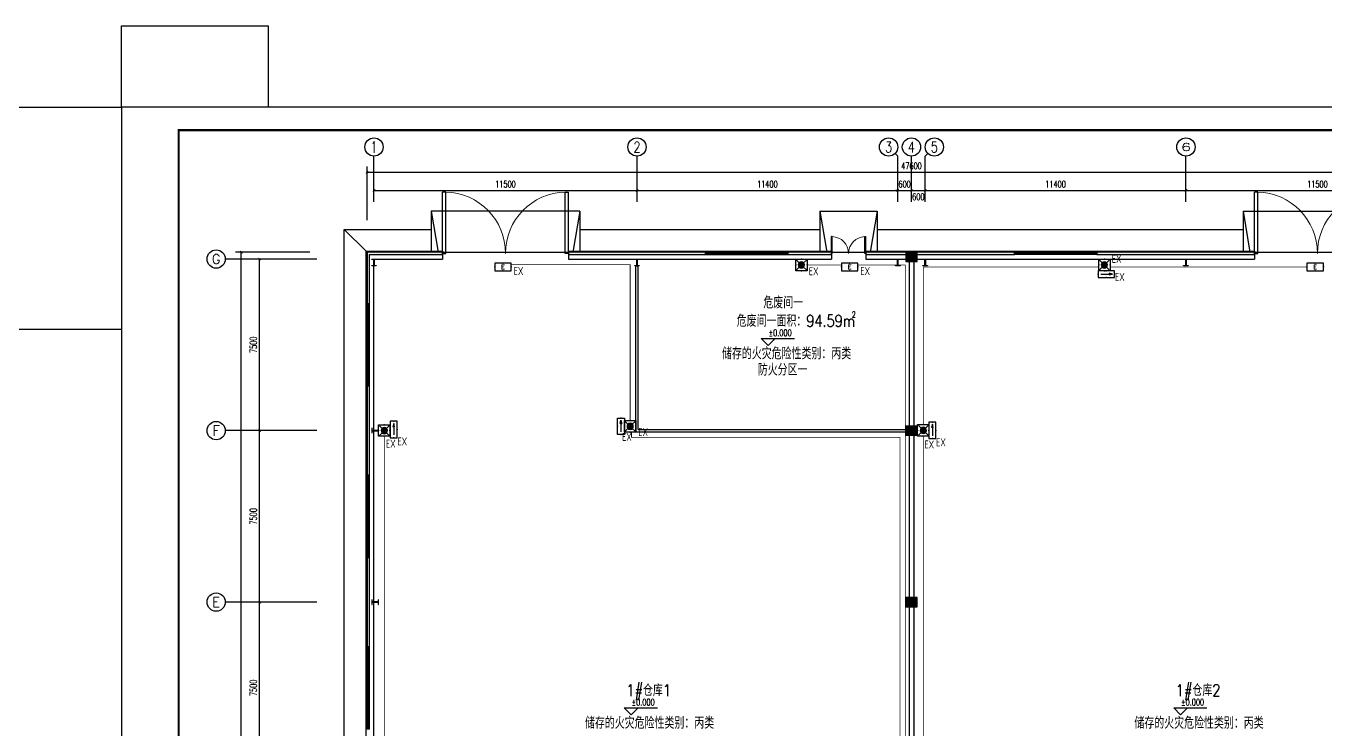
# Model space of a CAD drawing. Extents: x 4532298 to 10139194, y -639876 to -207028.
# Drawn here: x 4642867 to 4699663, y -317948 to -287205 of the extents above; entities that cross this region are included whole.
import ezdxf
from ezdxf.enums import TextEntityAlignment as Align

# ---------------------------------------------------------------- set-up
doc = ezdxf.new("R2010")
doc.units = 0
doc.header["$LTSCALE"] = 1000
doc.header["$MEASUREMENT"] = 0
doc.linetypes.add('DASH', pattern=[0.35, 0.25, -0.1])
doc.layers.get('0').update_dxf_attribs({"linetype": 'CONTINUOUS'})
doc.layers.get('Defpoints').update_dxf_attribs({"linetype": 'CONTINUOUS'})
doc.layers.add('_0', color=7, linetype='CONTINUOUS', lineweight=25)
for name, color, linetype in [('AXIS_TEXT', 7, 'CONTINUOUS'), ('EQUIP-照明', 3, 'CONTINUOUS'), ('PUB_HATCH', 8, 'CONTINUOUS'), ('PUB_TITLE', 4, 'CONTINUOUS'), ('PUB_WALL', 9, 'CONTINUOUS'), ('WALL', 2, 'CONTINUOUS'), ('WALL-MOVE', 6, 'CONTINUOUS'), ('WIRE-照明', 1, 'CONTINUOUS'), ('建筑底图', 251, 'CONTINUOUS'), ('电气文字', 7, 'CONTINUOUS')]:
    doc.layers.add(name, color=color, linetype=linetype)
doc.styles.add('_HZTXT', font='txt.shx', dxfattribs={"width": 0.8, "bigfont": 'HZTXT.shx'})
doc.styles.add('_TCH_AXIS', font='COMPLEX', dxfattribs={"bigfont": 'GBCBIG'})
doc.styles.add('_TCH_DIM', font='SIMPLEX', dxfattribs={"bigfont": 'GBCBIG'})
doc.styles.add('_TCH_DIM_T3', font='SIMPLEX', dxfattribs={"width": 0.705882, "bigfont": 'GBCBIG'})
doc.styles.add('_TEL_DIM', font='SIMPLEX', dxfattribs={"width": 0.8, "height": 3.5, "bigfont": 'HZTXT'})
doc.styles.add('COMPLEX', font='COMPLEX')
doc.styles.add('sceie', font='sceie.shx', dxfattribs={"width": 0.7, "bigfont": 'sceic.shx'})
doc.dimstyles.new('_TCH_ARCH&&100', dxfattribs={"dimtxt": 297.5, "dimasz": 100, "dimexe": 250, "dimexo": 300, "dimgap": 126.25, "dimtad": 1, "dimdec": 0, "dimzin": 0, "dimdsep": 46, "dimtxsty": '_TCH_DIM_T3', "dimblk": 'ARCHTICK', "dimcen": 0.09, "dimclrt": 7, "dimazin": 2, "dimtfac": 1, "dimtdec": 0, "dimtix": 1, "dimtmove": 2, "dimatfit": 3, "dimfxl": 0, "dimtolj": 1, "dimtzin": 0, "dimarcsym": 0})

# ---------------------------------------------------------------- blocks, each defined once
blk = doc.blocks.new('_AXISO')
blk.add_circle((0, 0), 0.5)
at = {"layer": 'AXIS_TEXT', "style": 'COMPLEX', "width": 1.041667}
blk.add_attdef('A', text='', height=0.56, dxfattribs=at).set_placement((-0.25, -0.28), (0.25, -0.28), align=Align.FIT)
blk = doc.blocks.new('_ArchTick')
at = {"color": 0, "linetype": 'ByBlock', "const_width": 0.4}
blk.add_lwpolyline([(-0.5, -0.5), (0.5, 0.5)], dxfattribs=at)
blk = doc.blocks.new('*D439')
at = {"layer": 'Defpoints', "color": 0, "transparency": 16777216}
for p in [(4652282, -297098), (4655582, -297098), (4655582, -342698)]:
    blk.add_point(p, dxfattribs=at)
at = {"layer": '建筑底图', "color": 0, "lineweight": -2, "transparency": 16777216}
for p, q in [((4655282, -297098), (4652032, -297098)), ((4652282, -342698), (4652282, -297098)), ((4655282, -342698), (4652032, -342698))]:
    blk.add_line(p, q, dxfattribs=at)
at = {"layer": '建筑底图', "color": 0, "lineweight": -2, "transparency": 16777216, "xscale": 100, "yscale": 100, "zscale": 100}
for p, rotation in [((4652282, -297098), 90), ((4652282, -342698), 270)]:
    blk.add_blockref('_ArchTick', p, dxfattribs=dict(at, rotation=rotation))
at = {"layer": '建筑底图', "color": 7, "transparency": 16777216, "insert": (4652007, -319898), "char_height": 297.5, "attachment_point": 5, "rotation": 90, "style": '_TCH_DIM_T3'}
blk.add_mtext('\\A1;45600', dxfattribs=at)
blk = doc.blocks.new('*D443')
at = {"layer": 'Defpoints', "color": 0, "transparency": 16777216}
for p in [(4653082, -312398), (4655582, -312398), (4655582, -319898)]:
    blk.add_point(p, dxfattribs=at)
at = {"layer": '建筑底图', "color": 0, "lineweight": -2, "transparency": 16777216}
for p, q in [((4655282, -312398), (4652832, -312398)), ((4653082, -319898), (4653082, -312398)), ((4655282, -319898), (4652832, -319898))]:
    blk.add_line(p, q, dxfattribs=at)
at = {"layer": '建筑底图', "color": 0, "lineweight": -2, "transparency": 16777216, "xscale": 100, "yscale": 100, "zscale": 100}
for p, rotation in [((4653082, -312398), 90), ((4653082, -319898), 270)]:
    blk.add_blockref('_ArchTick', p, dxfattribs=dict(at, rotation=rotation))
at = {"layer": '建筑底图', "color": 7, "transparency": 16777216, "insert": (4652807, -316148), "char_height": 297.5, "attachment_point": 5, "rotation": 90, "style": '_TCH_DIM_T3'}
blk.add_mtext('\\A1;7500', dxfattribs=at)
blk = doc.blocks.new('*D444')
at = {"layer": 'Defpoints', "color": 0, "transparency": 16777216}
for p in [(4653082, -304898), (4655582, -304898), (4655582, -312398)]:
    blk.add_point(p, dxfattribs=at)
at = {"layer": '建筑底图', "color": 0, "lineweight": -2, "transparency": 16777216}
for p, q in [((4655282, -304898), (4652832, -304898)), ((4653082, -312398), (4653082, -304898)), ((4655282, -312398), (4652832, -312398))]:
    blk.add_line(p, q, dxfattribs=at)
at = {"layer": '建筑底图', "color": 0, "lineweight": -2, "transparency": 16777216, "xscale": 100, "yscale": 100, "zscale": 100}
for p, rotation in [((4653082, -304898), 90), ((4653082, -312398), 270)]:
    blk.add_blockref('_ArchTick', p, dxfattribs=dict(at, rotation=rotation))
at = {"layer": '建筑底图', "color": 7, "transparency": 16777216, "insert": (4652807, -308648), "char_height": 297.5, "attachment_point": 5, "rotation": 90, "style": '_TCH_DIM_T3'}
blk.add_mtext('\\A1;7500', dxfattribs=at)
blk = doc.blocks.new('*D445')
at = {"layer": 'Defpoints', "color": 0, "transparency": 16777216}
for p in [(4653082, -297398), (4655582, -297398), (4655582, -304898)]:
    blk.add_point(p, dxfattribs=at)
at = {"layer": '建筑底图', "color": 0, "lineweight": -2, "transparency": 16777216}
for p, q in [((4655282, -297398), (4652832, -297398)), ((4653082, -304898), (4653082, -297398)), ((4655282, -304898), (4652832, -304898))]:
    blk.add_line(p, q, dxfattribs=at)
at = {"layer": '建筑底图', "color": 0, "lineweight": -2, "transparency": 16777216, "xscale": 100, "yscale": 100, "zscale": 100}
for p, rotation in [((4653082, -297398), 90), ((4653082, -304898), 270)]:
    blk.add_blockref('_ArchTick', p, dxfattribs=dict(at, rotation=rotation))
at = {"layer": '建筑底图', "color": 7, "transparency": 16777216, "insert": (4652807, -301148), "char_height": 297.5, "attachment_point": 5, "rotation": 90, "style": '_TCH_DIM_T3'}
blk.add_mtext('\\A1;7500', dxfattribs=at)
blk = doc.blocks.new('*D446')
at = {"layer": 'Defpoints', "color": 0, "transparency": 16777216}
for p in [(4705382, -293598), (4657782, -295993), (4705382, -295993)]:
    blk.add_point(p, dxfattribs=at)
at = {"layer": '建筑底图', "color": 0, "lineweight": -2, "transparency": 16777216}
for p, q in [((4657782, -295693), (4657782, -293348)), ((4657782, -293598), (4705382, -293598)), ((4705382, -295693), (4705382, -293348))]:
    blk.add_line(p, q, dxfattribs=at)
at = {"layer": '建筑底图', "color": 0, "lineweight": -2, "transparency": 16777216, "xscale": 100, "yscale": 100, "zscale": 100, "rotation": 180}
blk.add_blockref('_ArchTick', (4657782, -293598), dxfattribs=at)
at = {"layer": '建筑底图', "color": 0, "lineweight": -2, "transparency": 16777216, "xscale": 100, "yscale": 100, "zscale": 100}
blk.add_blockref('_ArchTick', (4705382, -293598), dxfattribs=at)
at = {"layer": '建筑底图', "color": 7, "transparency": 16777216, "insert": (4681582, -293323), "char_height": 297.5, "attachment_point": 5, "style": '_TCH_DIM_T3'}
blk.add_mtext('\\A1;47600', dxfattribs=at)
blk = doc.blocks.new('*D447')
at = {"layer": 'Defpoints', "color": 0, "transparency": 16777216}
for p in [(4669582, -294398), (4658082, -294898), (4669582, -294898)]:
    blk.add_point(p, dxfattribs=at)
at = {"layer": '建筑底图', "color": 0, "lineweight": -2, "transparency": 16777216}
for p, q in [((4658082, -294598), (4658082, -294148)), ((4669582, -294598), (4669582, -294148)), ((4658082, -294398), (4669582, -294398))]:
    blk.add_line(p, q, dxfattribs=at)
at = {"layer": '建筑底图', "color": 0, "lineweight": -2, "transparency": 16777216, "xscale": 100, "yscale": 100, "zscale": 100, "rotation": 180}
blk.add_blockref('_ArchTick', (4658082, -294398), dxfattribs=at)
at = {"layer": '建筑底图', "color": 0, "lineweight": -2, "transparency": 16777216, "xscale": 100, "yscale": 100, "zscale": 100}
blk.add_blockref('_ArchTick', (4669582, -294398), dxfattribs=at)
at = {"layer": '建筑底图', "color": 7, "transparency": 16777216, "insert": (4663832, -294123), "char_height": 297.5, "attachment_point": 5, "style": '_TCH_DIM_T3'}
blk.add_mtext('\\A1;11500', dxfattribs=at)
blk = doc.blocks.new('*D448')
at = {"layer": 'Defpoints', "color": 0, "transparency": 16777216}
for p in [(4680982, -294398), (4669582, -294898), (4680982, -294898)]:
    blk.add_point(p, dxfattribs=at)
at = {"layer": '建筑底图', "color": 0, "lineweight": -2, "transparency": 16777216}
for p, q in [((4669582, -294598), (4669582, -294148)), ((4680982, -294598), (4680982, -294148)), ((4669582, -294398), (4680982, -294398))]:
    blk.add_line(p, q, dxfattribs=at)
at = {"layer": '建筑底图', "color": 0, "lineweight": -2, "transparency": 16777216, "xscale": 100, "yscale": 100, "zscale": 100, "rotation": 180}
blk.add_blockref('_ArchTick', (4669582, -294398), dxfattribs=at)
at = {"layer": '建筑底图', "color": 0, "lineweight": -2, "transparency": 16777216, "xscale": 100, "yscale": 100, "zscale": 100}
blk.add_blockref('_ArchTick', (4680982, -294398), dxfattribs=at)
at = {"layer": '建筑底图', "color": 7, "transparency": 16777216, "insert": (4675282, -294123), "char_height": 297.5, "attachment_point": 5, "style": '_TCH_DIM_T3'}
blk.add_mtext('\\A1;11400', dxfattribs=at)
blk = doc.blocks.new('*D449')
at = {"layer": 'Defpoints', "color": 0, "transparency": 16777216}
for p in [(4681582, -294398), (4680982, -294898), (4681582, -294898)]:
    blk.add_point(p, dxfattribs=at)
at = {"layer": '建筑底图', "color": 0, "lineweight": -2, "transparency": 16777216}
for p, q in [((4680982, -294598), (4680982, -294148)), ((4681582, -294598), (4681582, -294148)), ((4680982, -294398), (4680882, -294398)), ((4680982, -294398), (4681582, -294398)), ((4681582, -294398), (4681682, -294398))]:
    blk.add_line(p, q, dxfattribs=at)
at = {"layer": '建筑底图', "color": 0, "lineweight": -2, "transparency": 16777216, "xscale": 100, "yscale": 100, "zscale": 100}
blk.add_blockref('_ArchTick', (4680982, -294398), dxfattribs=at)
at = {"layer": '建筑底图', "color": 0, "lineweight": -2, "transparency": 16777216, "xscale": 100, "yscale": 100, "zscale": 100, "rotation": 180}
blk.add_blockref('_ArchTick', (4681582, -294398), dxfattribs=at)
at = {"layer": '建筑底图', "color": 7, "transparency": 16777216, "insert": (4681282, -294123), "char_height": 297.5, "attachment_point": 5, "style": '_TCH_DIM_T3'}
blk.add_mtext('\\A1;600', dxfattribs=at)
blk = doc.blocks.new('*D450')
at = {"layer": 'Defpoints', "color": 0, "transparency": 16777216}
for p in [(4682182, -294398), (4681582, -294898), (4682182, -294898)]:
    blk.add_point(p, dxfattribs=at)
at = {"layer": '建筑底图', "color": 0, "lineweight": -2, "transparency": 16777216}
for p, q in [((4681582, -294598), (4681582, -294148)), ((4682182, -294598), (4682182, -294148)), ((4681582, -294398), (4682182, -294398))]:
    blk.add_line(p, q, dxfattribs=at)
at = {"layer": '建筑底图', "color": 0, "lineweight": -2, "transparency": 16777216, "xscale": 100, "yscale": 100, "zscale": 100, "rotation": 180}
blk.add_blockref('_ArchTick', (4681582, -294398), dxfattribs=at)
at = {"layer": '建筑底图', "color": 0, "lineweight": -2, "transparency": 16777216, "xscale": 100, "yscale": 100, "zscale": 100}
blk.add_blockref('_ArchTick', (4682182, -294398), dxfattribs=at)
at = {"layer": '建筑底图', "color": 7, "transparency": 16777216, "insert": (4681882, -294673), "char_height": 297.5, "attachment_point": 5, "style": '_TCH_DIM_T3'}
blk.add_mtext('\\A1;600', dxfattribs=at)
blk = doc.blocks.new('*D451')
at = {"layer": 'Defpoints', "color": 0, "transparency": 16777216}
for p in [(4693582, -294398), (4682182, -294898), (4693582, -294898)]:
    blk.add_point(p, dxfattribs=at)
at = {"layer": '建筑底图', "color": 0, "lineweight": -2, "transparency": 16777216}
for p, q in [((4682182, -294598), (4682182, -294148)), ((4693582, -294598), (4693582, -294148)), ((4682182, -294398), (4693582, -294398))]:
    blk.add_line(p, q, dxfattribs=at)
at = {"layer": '建筑底图', "color": 0, "lineweight": -2, "transparency": 16777216, "xscale": 100, "yscale": 100, "zscale": 100, "rotation": 180}
blk.add_blockref('_ArchTick', (4682182, -294398), dxfattribs=at)
at = {"layer": '建筑底图', "color": 0, "lineweight": -2, "transparency": 16777216, "xscale": 100, "yscale": 100, "zscale": 100}
blk.add_blockref('_ArchTick', (4693582, -294398), dxfattribs=at)
at = {"layer": '建筑底图', "color": 7, "transparency": 16777216, "insert": (4687882, -294123), "char_height": 297.5, "attachment_point": 5, "style": '_TCH_DIM_T3'}
blk.add_mtext('\\A1;11400', dxfattribs=at)
blk = doc.blocks.new('*D452')
at = {"layer": 'Defpoints', "color": 0, "transparency": 16777216}
for p in [(4705082, -294398), (4693582, -294898), (4705082, -294898)]:
    blk.add_point(p, dxfattribs=at)
at = {"layer": '建筑底图', "color": 0, "lineweight": -2, "transparency": 16777216}
for p, q in [((4693582, -294598), (4693582, -294148)), ((4705082, -294598), (4705082, -294148)), ((4693582, -294398), (4705082, -294398))]:
    blk.add_line(p, q, dxfattribs=at)
at = {"layer": '建筑底图', "color": 0, "lineweight": -2, "transparency": 16777216, "xscale": 100, "yscale": 100, "zscale": 100, "rotation": 180}
blk.add_blockref('_ArchTick', (4693582, -294398), dxfattribs=at)
at = {"layer": '建筑底图', "color": 0, "lineweight": -2, "transparency": 16777216, "xscale": 100, "yscale": 100, "zscale": 100}
blk.add_blockref('_ArchTick', (4705082, -294398), dxfattribs=at)
at = {"layer": '建筑底图', "color": 7, "transparency": 16777216, "insert": (4699332, -294123), "char_height": 297.5, "attachment_point": 5, "style": '_TCH_DIM_T3'}
blk.add_mtext('\\A1;11500', dxfattribs=at)
blk = doc.blocks.new('$TCHSYS$WIN2D')
for p, q in [((-0.5, 0.5), (0.5, 0.5)), ((-0.5, 0.5), (-0.5, -0.5)), ((0.5, 0.5), (0.5, -0.5)), ((0.5, 0.167), (-0.5, 0.167)), ((0.5, -0.167), (-0.5, -0.167)), ((-0.5, -0.5), (0.5, -0.5))]:
    blk.add_line(p, q)
blk = doc.blocks.new('$DorLib2D$00000002')
for p, q in [((-0.5, 0), (-0.5, 0.4875)), ((-0.475, 0.4875), (-0.5, 0.4875)), ((-0.475, 0), (-0.475, 0.4875)), ((0.475, 0), (0.475, 0.4875)), ((0.475, 0.4875), (0.5, 0.4875)), ((0.5, 0), (0.5, 0.4875)), ((-0.5, 0), (-0.475, 0)), ((0.5, 0), (0.475, 0))]:
    blk.add_line(p, q)
at = {"lineweight": 13}
for centre, start, end in [((-0.4875, 0), 0, 88.53072), ((0.4875, 0), 91.46928, 180)]:
    blk.add_arc(centre, 0.4875, start, end, dxfattribs=at)
blk = doc.blocks.new('_FZH')
blk.add_lwpolyline([(-0.5, -0.5), (0.5, -0.5), (0.5, 0.5), (-0.5, 0.5)], close=True)
at = {"layer": 'PUB_HATCH'}
blk.add_solid([(-0.5, -0.5), (0.5, -0.5), (-0.5, 0.5), (0.5, 0.5)], dxfattribs=at)
blk = doc.blocks.new('$equip$00002534')
for p, q in [((-0.72, 0.66), (-0.72, 0)), ((0.72, 0.66), (-0.72, 0.66)), ((-0.72, 0), (0.72, 0)), ((0.72, 0), (0.72, 0.66))]:
    blk.add_line(p, q)
at = {"const_width": 0.04}
blk.add_lwpolyline([(-0.72, 0.66), (-0.72, 0), (0.72, 0), (0.72, 0.66), (-0.72, 0.66), (-0.72, 0)], dxfattribs=at)
for p in [(-0.72, 0.33), (0, 0.66), (0, 0), (0.72, 0.33)]:
    blk.add_point(p)
at = {"color": 7, "style": '_TEL_DIM'}
blk.add_attdef('$TEXT$', text='', height=0.4, dxfattribs=at).set_placement((0, 0.33), align=Align.MIDDLE_CENTER)
at = {"color": 7, "style": '_TEL_DIM', "flags": 1}
blk.add_attdef('A', text='', height=0.00002, dxfattribs=at).set_placement((0, 0), align=Align.MIDDLE_CENTER)
blk = doc.blocks.new('$equip$00002604')
blk.add_hatch(color=256).paths.add_polyline_path([(0.27, 0.5, 1), (-0.27, 0.5, 1)])
for p, q in [((-0.43, 0.93), (-0.19, 0.69)), ((-0.43, 0.07), (-0.19, 0.31)), ((0.19, 0.69), (0.43, 0.93)), ((0.19, 0.31), (0.43, 0.07))]:
    blk.add_line(p, q)
at = {"const_width": 0.04}
blk.add_lwpolyline([(-0.5, 1), (-0.5, 0), (0.5, 0), (0.5, 1), (-0.5, 1), (-0.5, 0)], dxfattribs=at)
blk.add_lwpolyline([(-0.5, 1), (-0.5, 0), (0.5, 0), (0.5, 1)], close=True)
blk.add_circle((0, 0.5), 0.275)
for p in [(-0.5, 0.5), (0, 1), (0, 0), (0.5, 0.5)]:
    blk.add_point(p)
at = {"color": 7, "style": '_TEL_DIM', "flags": 1}
blk.add_attdef('A', text='', height=0.000025, dxfattribs=at).set_placement((0, 0), align=Align.MIDDLE_CENTER)
blk = doc.blocks.new('$equip$00002541')
blk.add_hatch(color=256).paths.add_polyline_path([(-0.24, 0.37), (-0.53, 0.3), (-0.24, 0.23)])
for p, q in [((-0.72, 0.6), (-0.72, 0)), ((0.72, 0.6), (-0.72, 0.6)), ((-0.72, 0), (0.72, 0)), ((-0.24, 0.37), (-0.53, 0.3)), ((-0.53, 0.3), (-0.24, 0.23)), ((-0.24, 0.37), (-0.24, 0.23)), ((0.72, 0), (0.72, 0.6))]:
    blk.add_line(p, q)
at = {"color": 7}
blk.add_line((-0.48, 0.3), (0.48, 0.3), dxfattribs=at)
at = {"const_width": 0.04}
blk.add_lwpolyline([(-0.72, 0.6), (-0.72, 0), (0.72, 0), (0.72, 0.6), (-0.72, 0.6), (-0.72, 0)], dxfattribs=at)
for p in [(-0.72, 0.3), (0, 0.6), (0, 0), (0.72, 0.3)]:
    blk.add_point(p)
at = {"color": 7, "style": '_TEL_DIM', "flags": 1}
blk.add_attdef('A', text='', height=0.00002, dxfattribs=at).set_placement((0, 0), align=Align.MIDDLE_CENTER)
blk = doc.blocks.new('$equip$00002540')
blk.add_hatch(color=256).paths.add_polyline_path([(0.24, 0.37), (0.24, 0.23), (0.53, 0.3)])
for p, q in [((-0.72, 0.6), (-0.72, 0)), ((0.72, 0.6), (-0.72, 0.6)), ((-0.72, 0), (0.72, 0)), ((0.24, 0.37), (0.24, 0.23)), ((0.53, 0.3), (0.24, 0.37)), ((0.24, 0.23), (0.53, 0.3)), ((0.72, 0), (0.72, 0.6))]:
    blk.add_line(p, q)
at = {"color": 7}
blk.add_line((-0.48, 0.3), (0.48, 0.3), dxfattribs=at)
at = {"const_width": 0.04}
blk.add_lwpolyline([(-0.72, 0.6), (-0.72, 0), (0.72, 0), (0.72, 0.6), (-0.72, 0.6), (-0.72, 0)], dxfattribs=at)
for p in [(-0.72, 0.3), (0, 0.6), (0, 0), (0.72, 0.3)]:
    blk.add_point(p)
at = {"color": 7, "style": '_TEL_DIM', "flags": 1}
blk.add_attdef('A', text='', height=0.00002, dxfattribs=at).set_placement((0, 0), align=Align.MIDDLE_CENTER)

msp = doc.modelspace()

# ---------------------------------------------------------------- hatches: boundary and pattern name
at = {"layer": 'PUB_WALL'}
msp.add_hatch(color=256, dxfattribs=at).paths.add_polyline_path([(4657782.4, -314348.3), (4657882.4, -314348.3), (4657852.4, -314318.3), (4657812.4, -314318.3)])
at = {"layer": '建筑底图'}
for points in [[(4661082.4, -297098.3), (4657782.4, -297098.3), (4657812.4, -297128.3), (4661052.4, -297128.3)], [(4657782.4, -297098.3), (4657782.4, -299348.3), (4657812.4, -299318.3), (4657812.4, -297128.3)], [(4657882.4, -297198.3), (4661082.4, -297198.3), (4661052.4, -297168.3), (4657852.4, -297168.3)], [(4657882.4, -299348.3), (4657882.4, -297198.3), (4657852.4, -297168.3), (4657852.4, -299318.3)], [(4658092.4, -297682.3), (4658182.4, -297682.3), (4658182.4, -297698.3), (4657982.4, -297698.3), (4657982.4, -297682.3), (4658072.4, -297682.3), (4658072.4, -297414.3), (4657982.4, -297414.3), (4657982.4, -297398.3), (4658182.4, -297398.3), (4658182.4, -297414.3), (4658092.4, -297414.3)], [(4661082.4, -297198.3), (4661082.4, -297098.3), (4661052.4, -297128.3), (4661052.4, -297168.3)], [(4672582.4, -297098.3), (4666582.4, -297098.3), (4666612.4, -297128.3), (4672552.4, -297128.3)], [(4666582.4, -297098.3), (4666582.4, -297198.3), (4666612.4, -297168.3), (4666612.4, -297128.3)], [(4666582.4, -297198.3), (4672582.4, -297198.3), (4672552.4, -297168.3), (4666612.4, -297168.3)], [(4669592.4, -297682.3), (4669682.4, -297682.3), (4669682.4, -297698.3), (4669482.4, -297698.3), (4669482.4, -297682.3), (4669572.4, -297682.3), (4669572.4, -297414.3), (4669482.4, -297414.3), (4669482.4, -297398.3), (4669682.4, -297398.3), (4669682.4, -297414.3), (4669592.4, -297414.3)], [(4672582.4, -297198.3), (4672582.4, -297098.3), (4672552.4, -297128.3), (4672552.4, -297168.3)], [(4678082.4, -297098.3), (4676182.4, -297098.3), (4676212.4, -297128.3), (4678052.4, -297128.3)], [(4676182.4, -297098.3), (4676182.4, -297198.3), (4676212.4, -297168.3), (4676212.4, -297128.3)], [(4676182.4, -297198.3), (4678082.4, -297198.3), (4678052.4, -297168.3), (4676212.4, -297168.3)], [(4678082.4, -297198.3), (4678082.4, -297098.3), (4678052.4, -297128.3), (4678052.4, -297168.3)], [(4681332.4, -297128.3), (4681332.4, -297098.3), (4679582.4, -297098.3), (4679612.4, -297128.3)], [(4679582.4, -297098.3), (4679582.4, -297198.3), (4679612.4, -297168.3), (4679612.4, -297128.3)], [(4681332.4, -297198.3), (4681332.4, -297168.3), (4679612.4, -297168.3), (4679582.4, -297198.3)], [(4680992.4, -297682.3), (4681082.4, -297682.3), (4681082.4, -297698.3), (4680882.4, -297698.3), (4680882.4, -297682.3), (4680972.4, -297682.3), (4680972.4, -297414.3), (4680882.4, -297414.3), (4680882.4, -297398.3), (4681082.4, -297398.3), (4681082.4, -297414.3), (4680992.4, -297414.3)], [(4681832.4, -297098.3), (4681332.4, -297098.3), (4681372.4, -297138.3), (4681792.4, -297138.3)], [(4681332.4, -297098.3), (4681332.4, -297498.3), (4681372.4, -297458.3), (4681372.4, -297138.3)], [(4681332.4, -297498.3), (4681832.4, -297498.3), (4681792.4, -297458.3), (4681372.4, -297458.3)], [(4681482.4, -304698.3), (4681522.4, -304698.3), (4681522.4, -297498.3), (4681482.4, -297498.3)], [(4681642.4, -304698.3), (4681682.4, -304698.3), (4681682.4, -297498.3), (4681642.4, -297498.3)], [(4681832.4, -297498.3), (4681832.4, -297098.3), (4681792.4, -297138.3), (4681792.4, -297458.3)], [(4681832.4, -297098.3), (4681832.4, -297128.3), (4686052.4, -297128.3), (4686082.4, -297098.3)], [(4681832.4, -297168.3), (4681832.4, -297198.3), (4686082.4, -297198.3), (4686052.4, -297168.3)], [(4682192.4, -297682.3), (4682282.4, -297682.3), (4682282.4, -297698.3), (4682082.4, -297698.3), (4682082.4, -297682.3), (4682172.4, -297682.3), (4682172.4, -297414.3), (4682082.4, -297414.3), (4682082.4, -297398.3), (4682282.4, -297398.3), (4682282.4, -297414.3), (4682192.4, -297414.3)], [(4686082.4, -297198.3), (4686082.4, -297098.3), (4686052.4, -297128.3), (4686052.4, -297168.3)], [(4696582.4, -297098.3), (4689682.4, -297098.3), (4689712.4, -297128.3), (4696552.4, -297128.3)], [(4689682.4, -297098.3), (4689682.4, -297198.3), (4689712.4, -297168.3), (4689712.4, -297128.3)], [(4689682.4, -297198.3), (4696582.4, -297198.3), (4696552.4, -297168.3), (4689712.4, -297168.3)], [(4693592.4, -297682.3), (4693682.4, -297682.3), (4693682.4, -297698.3), (4693482.4, -297698.3), (4693482.4, -297682.3), (4693572.4, -297682.3), (4693572.4, -297414.3), (4693482.4, -297414.3), (4693482.4, -297398.3), (4693682.4, -297398.3), (4693682.4, -297414.3), (4693592.4, -297414.3)], [(4696582.4, -297198.3), (4696582.4, -297098.3), (4696552.4, -297128.3), (4696552.4, -297168.3)], [(4669532.4, -304948.3), (4669532.4, -297698.3), (4669552.4, -297698.3), (4669552.4, -304928.3)], [(4669532.4, -297698.3), (4669632.4, -297698.3), (4669632.4, -297718.3), (4669532.4, -297718.3)], [(4669632.4, -304848.3), (4669632.4, -297698.3), (4669612.4, -297698.3), (4669612.4, -304868.3)], [(4657782.4, -299348.3), (4657882.4, -299348.3), (4657852.4, -299318.3), (4657812.4, -299318.3)], [(4657882.4, -302948.3), (4657782.4, -302948.3), (4657812.4, -302978.3), (4657852.4, -302978.3)], [(4657782.4, -302948.3), (4657782.4, -306848.3), (4657812.4, -306818.3), (4657812.4, -302978.3)], [(4657882.4, -306848.3), (4657882.4, -302948.3), (4657852.4, -302978.3), (4657852.4, -306818.3)], [(4658266.4, -304908.3), (4658266.4, -304998.3), (4658282.4, -304998.3), (4658282.4, -304798.3), (4658266.4, -304798.3), (4658266.4, -304888.3), (4657998.4, -304888.3), (4657998.4, -304798.3), (4657982.4, -304798.3), (4657982.4, -304998.3), (4657998.4, -304998.3), (4657998.4, -304908.3)], [(4669532.4, -304948.3), (4681332.4, -304948.3), (4681332.4, -304928.3), (4669552.4, -304928.3)], [(4669632.4, -304848.3), (4669612.4, -304868.3), (4681332.4, -304868.3), (4681332.4, -304848.3)], [(4681832.4, -304698.3), (4681332.4, -304698.3), (4681372.4, -304738.3), (4681792.4, -304738.3)], [(4681332.4, -304698.3), (4681332.4, -305098.3), (4681372.4, -305058.3), (4681372.4, -304738.3)], [(4681832.4, -305098.3), (4681832.4, -304698.3), (4681792.4, -304738.3), (4681792.4, -305058.3)], [(4681332.4, -305098.3), (4681832.4, -305098.3), (4681792.4, -305058.3), (4681372.4, -305058.3)], [(4681482.4, -312198.3), (4681522.4, -312198.3), (4681522.4, -305098.3), (4681482.4, -305098.3)], [(4681642.4, -312198.3), (4681682.4, -312198.3), (4681682.4, -305098.3), (4681642.4, -305098.3)], [(4657782.4, -306848.3), (4657882.4, -306848.3), (4657852.4, -306818.3), (4657812.4, -306818.3)], [(4657882.4, -310448.3), (4657782.4, -310448.3), (4657812.4, -310478.3), (4657852.4, -310478.3)], [(4657782.4, -310448.3), (4657782.4, -314348.3), (4657812.4, -314318.3), (4657812.4, -310478.3)], [(4657882.4, -314348.3), (4657882.4, -310448.3), (4657852.4, -310478.3), (4657852.4, -314318.3)], [(4658266.4, -312408.3), (4658266.4, -312498.3), (4658282.4, -312498.3), (4658282.4, -312298.3), (4658266.4, -312298.3), (4658266.4, -312388.3), (4657998.4, -312388.3), (4657998.4, -312298.3), (4657982.4, -312298.3), (4657982.4, -312498.3), (4657998.4, -312498.3), (4657998.4, -312408.3)], [(4681832.4, -312198.3), (4681332.4, -312198.3), (4681372.4, -312238.3), (4681792.4, -312238.3)], [(4681332.4, -312198.3), (4681332.4, -312598.3), (4681372.4, -312558.3), (4681372.4, -312238.3)], [(4681832.4, -312598.3), (4681832.4, -312198.3), (4681792.4, -312238.3), (4681792.4, -312558.3)], [(4681332.4, -312598.3), (4681832.4, -312598.3), (4681792.4, -312558.3), (4681372.4, -312558.3)], [(4681482.4, -319698.3), (4681522.4, -319698.3), (4681522.4, -312598.3), (4681482.4, -312598.3)], [(4681642.4, -319698.3), (4681682.4, -319698.3), (4681682.4, -312598.3), (4681642.4, -312598.3)]]:
    msp.add_hatch(color=256, dxfattribs=at).paths.add_polyline_path(points)

# ---------------------------------------------------------------- linework, layer by layer
at = {"layer": '_0', "color": 0}
msp.add_lwpolyline([(4647041.8, -287205.4), (4653454.2, -287205.4), (4653454.2, -290758.8), (4647041.8, -290758.8)], close=True, dxfattribs=at)
at = {"layer": 'PUB_TITLE', "color": 4}
msp.add_lwpolyline([(4647041.8, -350158.8), (4731141.8, -350158.8), (4731141.8, -290758.8), (4647041.8, -290758.8)], close=True, dxfattribs=at)
at = {"layer": 'PUB_TITLE', "color": 4, "const_width": 100}
msp.add_lwpolyline([(4649541.8, -349158.8), (4730141.8, -349158.8), (4730141.8, -291758.8), (4649541.8, -291758.8)], close=True, dxfattribs=at)
at = {"layer": 'WALL', "color": 1, "ltscale": 10}
msp.add_lwpolyline([(4634310.2, -290758.8), (4647041.8, -290758.8), (4647041.8, -300473.9), (4634310.2, -300473.9)], close=True, dxfattribs=at)
at = {"layer": 'WALL-MOVE'}
msp.add_line((4657782.4, -314348.3), (4657882.4, -314348.3), dxfattribs=at)
at = {"layer": 'WIRE-照明', "color": 1, "linetype": 'DASH', "const_width": 31.9}
for points in [[(4669282.4, -304464.1), (4669282.4, -297647.7), (4664081.4, -297647.7)], [(4681312.2, -334535.8), (4681312.2, -297655.9), (4679239.3, -297655.9)], [(4682098.4, -304638.3), (4682098.4, -297747.6), (4689767.4, -297747.6)], [(4698872.8, -297747.6), (4690267.4, -297747.6)], [(4681082.4, -334648.3), (4681082.4, -305196.8), (4669341.6, -305196.8), (4669341.6, -304964.1)], [(4658532.4, -319638.3), (4658532.4, -305148.3)], [(4682098.4, -334648.3), (4682098.4, -305138.3)]]:
    msp.add_lwpolyline(points, dxfattribs=at)
at = {"layer": 'WIRE-照明', "color": 1, "const_width": 35}
for points in [[(4677020.6, -297655.9), (4678519.3, -297655.9)], [(4658532.4, -305035.6), (4658532.4, -304898.3)]]:
    msp.add_lwpolyline(points, dxfattribs=at)
at = {"layer": '建筑底图'}
for p, q in [((4658082.4, -294898.3), (4658082.4, -292898.3)), ((4669582.4, -294898.3), (4669582.4, -292898.3)), ((4680865.3, -292781.2), (4680982.4, -292898.3)), ((4680982.4, -294898.3), (4680982.4, -292898.3)), ((4681582.4, -294898.3), (4681582.4, -292898.3)), ((4682299.6, -292781.2), (4682182.4, -292898.3)), ((4682182.4, -294898.3), (4682182.4, -292898.3)), ((4693582.4, -294898.3), (4693582.4, -292898.3)), ((4660582.4, -295298.3), (4660582.4, -297098.3)), ((4660582.4, -295298.3), (4660882.4, -297098.3)), ((4667082.4, -295298.3), (4660582.4, -295298.3)), ((4667082.4, -295298.3), (4666782.4, -297098.3)), ((4667082.4, -295298.3), (4667082.4, -297098.3)), ((4677582.4, -295298.3), (4677582.4, -297098.3)), ((4677582.4, -295298.3), (4677882.4, -297098.3)), ((4677582.4, -295298.3), (4680082.4, -295298.3)), ((4680082.4, -295298.3), (4679782.4, -297098.3)), ((4680082.4, -295298.3), (4680082.4, -297098.3)), ((4696082.4, -295298.3), (4696082.4, -297098.3)), ((4696082.4, -295298.3), (4696382.4, -297098.3)), ((4696082.4, -295298.3), (4702582.4, -295298.3)), ((4657742.4, -297058.3), (4656782.4, -296098.3)), ((4655582.4, -297398.3), (4651582.4, -297398.3)), ((4661082.4, -297098.3), (4657782.4, -297098.3)), ((4657782.4, -297098.3), (4657782.4, -299348.3)), ((4657882.4, -297198.3), (4661082.4, -297198.3)), ((4657882.4, -299348.3), (4657882.4, -297198.3)), ((4661082.4, -297058.3), (4661082.4, -297098.3)), ((4661082.4, -297198.3), (4661082.4, -297098.3)), ((4661082.4, -297098.3), (4666582.4, -297098.3)), ((4661082.4, -297198.3), (4661082.4, -297398.3)), ((4666582.4, -297058.3), (4666582.4, -297098.3)), ((4672582.4, -297098.3), (4666582.4, -297098.3)), ((4666582.4, -297098.3), (4666582.4, -297198.3)), ((4666582.4, -297198.3), (4666582.4, -297398.3)), ((4666582.4, -297198.3), (4672582.4, -297198.3)), ((4672582.4, -297198.3), (4672582.4, -297098.3)), ((4678082.4, -297098.3), (4676182.4, -297098.3)), ((4676182.4, -297098.3), (4676182.4, -297198.3)), ((4676182.4, -297198.3), (4678082.4, -297198.3)), ((4678082.4, -297058.3), (4678082.4, -297398.3)), ((4678082.4, -297098.3), (4679582.4, -297098.3)), ((4678082.4, -297198.3), (4678082.4, -297098.3)), ((4679582.4, -297058.3), (4679582.4, -297398.3)), ((4681332.4, -297098.3), (4679582.4, -297098.3)), ((4679582.4, -297098.3), (4679582.4, -297198.3)), ((4679582.4, -297198.3), (4681332.4, -297198.3)), ((4681482.4, -297498.3), (4681482.4, -304698.3)), ((4681682.4, -297498.3), (4681682.4, -304698.3)), ((4686082.4, -297098.3), (4681832.4, -297098.3)), ((4681832.4, -297198.3), (4686082.4, -297198.3)), ((4686082.4, -297198.3), (4686082.4, -297098.3)), ((4696582.4, -297098.3), (4689682.4, -297098.3)), ((4689682.4, -297098.3), (4689682.4, -297198.3)), ((4689682.4, -297198.3), (4696582.4, -297198.3)), ((4696582.4, -297058.3), (4696582.4, -297098.3)), ((4696582.4, -297198.3), (4696582.4, -297098.3)), ((4696582.4, -297098.3), (4702082.4, -297098.3)), ((4696582.4, -297198.3), (4696582.4, -297398.3)), ((4669532.4, -304948.3), (4669532.4, -297698.3)), ((4669532.4, -297698.3), (4669632.4, -297698.3)), ((4669632.4, -304848.3), (4669632.4, -297698.3)), ((4657782.4, -299348.3), (4657882.4, -299348.3)), ((4675316.7, -301174.9), (4675016.7, -300874.9)), ((4675016.7, -300874.9), (4676466.7, -300874.9)), ((4675316.7, -301174.9), (4675616.7, -300874.9)), ((4657882.4, -302948.3), (4657782.4, -302948.3)), ((4657782.4, -302948.3), (4657782.4, -306848.3)), ((4657882.4, -306848.3), (4657882.4, -302948.3)), ((4655582.4, -304898.3), (4651582.4, -304898.3)), ((4669532.4, -304948.3), (4681332.4, -304948.3)), ((4669632.4, -304848.3), (4681332.4, -304848.3)), ((4681482.4, -305098.3), (4681482.4, -312198.3)), ((4681682.4, -305098.3), (4681682.4, -312198.3)), ((4657782.4, -306848.3), (4657882.4, -306848.3)), ((4657882.4, -310448.3), (4657782.4, -310448.3)), ((4657782.4, -310448.3), (4657782.4, -314348.3)), ((4657882.4, -314348.3), (4657882.4, -310448.3)), ((4655582.4, -312398.3), (4651582.4, -312398.3)), ((4681482.4, -312598.3), (4681482.4, -319698.3)), ((4681682.4, -312598.3), (4681682.4, -319698.3)), ((4669326.6, -317328.9), (4669026.6, -317028.9)), ((4669026.6, -317028.9), (4670476.6, -317028.9)), ((4669326.6, -317328.9), (4669626.6, -317028.9)), ((4693349, -317328.9), (4693049, -317028.9)), ((4693049, -317028.9), (4694499, -317028.9)), ((4693349, -317328.9), (4693649, -317028.9))]:
    msp.add_line(p, q, dxfattribs=at)
for points in [[(4660582.4, -343698.3), (4656782.4, -343698.3), (4656782.4, -296098.3), (4660582.4, -296098.3)], [(4667082.4, -296098.3), (4677582.4, -296098.3)], [(4680082.4, -296098.3), (4696082.4, -296098.3)], [(4661082.4, -342738.3), (4657742.4, -342738.3), (4657742.4, -297058.3), (4661082.4, -297058.3)], [(4661082.4, -342398.3), (4658082.4, -342398.3), (4658082.4, -297398.3), (4661082.4, -297398.3)], [(4666582.4, -297058.3), (4678082.4, -297058.3)], [(4666582.4, -297398.3), (4678082.4, -297398.3)], [(4679582.4, -297058.3), (4683582.4, -297058.3)], [(4679582.4, -297398.3), (4683582.4, -297398.3)], [(4683582.4, -297058.3), (4696582.4, -297058.3)], [(4683582.4, -297398.3), (4696582.4, -297398.3)]]:
    msp.add_lwpolyline(points, dxfattribs=at)
for points in [[(4657982.4, -297398.3), (4658182.4, -297398.3), (4658182.4, -297414.3), (4658092.4, -297414.3), (4658092.4, -297682.3), (4658182.4, -297682.3), (4658182.4, -297698.3), (4657982.4, -297698.3), (4657982.4, -297682.3), (4658072.4, -297682.3), (4658072.4, -297414.3), (4657982.4, -297414.3)], [(4669482.4, -297398.3), (4669682.4, -297398.3), (4669682.4, -297414.3), (4669592.4, -297414.3), (4669592.4, -297682.3), (4669682.4, -297682.3), (4669682.4, -297698.3), (4669482.4, -297698.3), (4669482.4, -297682.3), (4669572.4, -297682.3), (4669572.4, -297414.3), (4669482.4, -297414.3)], [(4680882.4, -297398.3), (4681082.4, -297398.3), (4681082.4, -297414.3), (4680992.4, -297414.3), (4680992.4, -297682.3), (4681082.4, -297682.3), (4681082.4, -297698.3), (4680882.4, -297698.3), (4680882.4, -297682.3), (4680972.4, -297682.3), (4680972.4, -297414.3), (4680882.4, -297414.3)], [(4682082.4, -297398.3), (4682282.4, -297398.3), (4682282.4, -297414.3), (4682192.4, -297414.3), (4682192.4, -297682.3), (4682282.4, -297682.3), (4682282.4, -297698.3), (4682082.4, -297698.3), (4682082.4, -297682.3), (4682172.4, -297682.3), (4682172.4, -297414.3), (4682082.4, -297414.3)], [(4693482.4, -297398.3), (4693682.4, -297398.3), (4693682.4, -297414.3), (4693592.4, -297414.3), (4693592.4, -297682.3), (4693682.4, -297682.3), (4693682.4, -297698.3), (4693482.4, -297698.3), (4693482.4, -297682.3), (4693572.4, -297682.3), (4693572.4, -297414.3), (4693482.4, -297414.3)], [(4657982.4, -304798.3), (4657982.4, -304998.3), (4657998.4, -304998.3), (4657998.4, -304908.3), (4658266.4, -304908.3), (4658266.4, -304998.3), (4658282.4, -304998.3), (4658282.4, -304798.3), (4658266.4, -304798.3), (4658266.4, -304888.3), (4657998.4, -304888.3), (4657998.4, -304798.3)], [(4657982.4, -312298.3), (4657982.4, -312498.3), (4657998.4, -312498.3), (4657998.4, -312408.3), (4658266.4, -312408.3), (4658266.4, -312498.3), (4658282.4, -312498.3), (4658282.4, -312298.3), (4658266.4, -312298.3), (4658266.4, -312388.3), (4657998.4, -312388.3), (4657998.4, -312298.3)]]:
    msp.add_lwpolyline(points, close=True, dxfattribs=at)

# ---------------------------------------------------------------- block references
at = {"layer": 'EQUIP-照明', "xscale": 500, "yscale": 500, "zscale": 500}
for p in [(4663721.4, -297908.1), (4678879.3, -297908.1), (4699232.8, -297908.1)]:
    msp.add_blockref('$equip$00002534', p, dxfattribs=at).add_auto_attribs({'$TEXT$': 'E'})
at = {"layer": 'EQUIP-照明', "yscale": 500, "zscale": 500}
for name, p, xscale, rotation in [('$equip$00002604', (4676770.6, -297405.9), -500, 180), ('$equip$00002604', (4690017.4, -297405.9), -500, 180), ('$equip$00002541', (4669028.4, -304711.9), -500, 90), ('$equip$00002604', (4658532.4, -304648.3), -500, 180), ('$equip$00002541', (4658795.9, -304849.3), 500, 270), ('$equip$00002604', (4669282.4, -304464.1), -500, 180), ('$equip$00002604', (4682098.4, -304638.3), -500, 180), ('$equip$00002541', (4682348.4, -304888.3), 500, 270)]:
    msp.add_blockref(name, p, dxfattribs=dict(at, xscale=xscale, rotation=rotation))
at = {"layer": 'EQUIP-照明', "color": 1, "xscale": 500, "yscale": 500, "zscale": 500}
msp.add_blockref('$equip$00002540', (4690099.4, -298205.9), dxfattribs=at)
at = {"layer": '建筑底图'}
ref = msp.add_blockref('_AXISO', (4658082.4, -292498.3), dxfattribs=dict(at, xscale=800, yscale=800, zscale=800))
ref.add_attrib('A', '1', dxfattribs={"layer": 'AXIS_TEXT', "color": 0, "height": 514.7, "style": '_TCH_AXIS'}).set_placement((4657972.2, -292755.7), (4658192.7, -292755.7), align=Align.FIT)
ref = msp.add_blockref('_AXISO', (4669582.4, -292498.3), dxfattribs=dict(at, xscale=800, yscale=800, zscale=800))
ref.add_attrib('A', '2', dxfattribs={"layer": 'AXIS_TEXT', "color": 0, "height": 465.9, "style": '_TCH_AXIS'}).set_placement((4669427.1, -292731.3), (4669737.8, -292731.3), align=Align.FIT)
ref = msp.add_blockref('_AXISO', (4680582.4, -292498.3), dxfattribs=dict(at, xscale=800, yscale=800, zscale=800))
ref.add_attrib('A', '3', dxfattribs={"layer": 'AXIS_TEXT', "color": 0, "height": 465.9, "style": '_TCH_AXIS'}).set_placement((4680427.1, -292731.3), (4680737.8, -292731.3), align=Align.FIT)
ref = msp.add_blockref('_AXISO', (4681582.4, -292498.3), dxfattribs=dict(at, xscale=800, yscale=800, zscale=800))
ref.add_attrib('A', '4', dxfattribs={"layer": 'AXIS_TEXT', "color": 0, "height": 465.9, "style": '_TCH_AXIS', "width": 0.875}).set_placement((4681427.1, -292731.3), (4681737.8, -292731.3), align=Align.FIT)
ref = msp.add_blockref('_AXISO', (4682582.4, -292498.3), dxfattribs=dict(at, xscale=800, yscale=800, zscale=800))
ref.add_attrib('A', '5', dxfattribs={"layer": 'AXIS_TEXT', "color": 0, "height": 465.9, "style": '_TCH_AXIS'}).set_placement((4682427.1, -292731.3), (4682737.8, -292731.3), align=Align.FIT)
ref = msp.add_blockref('_AXISO', (4693582.4, -292498.3), dxfattribs=dict(at, xscale=800, yscale=800, zscale=800))
ref.add_attrib('A', '6', dxfattribs={"layer": 'AXIS_TEXT', "color": 0, "height": 328.4, "style": '_TCH_AXIS', "width": 2.071429}).set_placement((4693355.7, -292662.5), (4693809.2, -292662.5), align=Align.FIT)
for name, p, xscale, yscale, zscale in [('$DorLib2D$00000002', (4663832.4, -297148.3), -5500, 5500, -5500), ('$DorLib2D$00000002', (4699332.4, -297148.3), 5500, 5500, 5500), ('$DorLib2D$00000002', (4678832.4, -297148.3), 1500, 1500, 1500), ('$TCHSYS$WIN2D', (4674382.4, -297148.3), 3600, -100, 3600), ('_FZH', (4681582.4, -297298.3), 500, 400, 400), ('$TCHSYS$WIN2D', (4687882.4, -297148.3), -3600, -100, -3600), ('_FZH', (4681582.4, -304898.3), 500, 400, 400), ('_FZH', (4681582.4, -312398.3), 500, 400, 400)]:
    msp.add_blockref(name, p, dxfattribs=dict(at, xscale=xscale, yscale=yscale, zscale=zscale))
ref = msp.add_blockref('_AXISO', (4651182.4, -297398.3), dxfattribs=dict(at, xscale=800, yscale=800, zscale=800))
ref.add_attrib('A', 'G', dxfattribs={"layer": 'AXIS_TEXT', "color": 0, "height": 425.2, "style": '_TCH_AXIS'}).set_placement((4651000.2, -297610.9), (4651364.7, -297610.9), align=Align.FIT)
at = {"layer": '建筑底图', "xscale": 3600, "yscale": -100, "zscale": 3600, "rotation": 90}
for p in [(4657832.4, -301148.3), (4657832.4, -308648.3), (4657832.4, -316148.3)]:
    msp.add_blockref('$TCHSYS$WIN2D', p, dxfattribs=at)
at = {"layer": '建筑底图'}
ref = msp.add_blockref('_AXISO', (4651182.4, -304898.3), dxfattribs=dict(at, xscale=800, yscale=800, zscale=800))
ref.add_attrib('A', 'F', dxfattribs={"layer": 'AXIS_TEXT', "color": 0, "height": 445.4, "style": '_TCH_AXIS'}).set_placement((4651012.8, -305121), (4651352.1, -305121), align=Align.FIT)
ref = msp.add_blockref('_AXISO', (4651182.4, -312398.3), dxfattribs=dict(at, xscale=800, yscale=800, zscale=800))
ref.add_attrib('A', 'E', dxfattribs={"layer": 'AXIS_TEXT', "color": 0, "height": 445.4, "style": '_TCH_AXIS'}).set_placement((4651012.8, -312621), (4651352.1, -312621), align=Align.FIT)

# ---------------------------------------------------------------- texts
for s, height, style, width, p in [('危废间一', 517.24, '_HZTXT', 0.8, (4675107.1, -299558)), ('危废间一面积：94.59m', 517.241, '_HZTXT', 0.8, (4673942.3, -300358)), ('2', 258.6, '_HZTXT', 0.8, (4678970.7, -299954.1)), ('%%P0.000', 297.5, '_TCH_DIM', 0.705882, (4675336.7, -300769.9)), ('储存的火灾危险性类别：丙类', 517.241, '_HZTXT', 0.8, (4673298.3, -301783)), ('防火分区一', 517.24, '_HZTXT', 0.8, (4674860.9, -302493.2)), ('1#仓库1', 517.24, '_HZTXT', 0.8, (4669117, -316511.9)), ('1#仓库2', 517.24, '_HZTXT', 0.8, (4693139.4, -316511.9)), ('%%P0.000', 297.5, '_TCH_DIM', 0.705882, (4669346.6, -316923.9)), ('%%P0.000', 297.5, '_TCH_DIM', 0.705882, (4693369, -316923.9)), ('储存的火灾危险性类别：丙类', 517.241, '_HZTXT', 0.8, (4667308.2, -317936.9)), ('储存的火灾危险性类别：丙类', 517.241, '_HZTXT', 0.8, (4691330.6, -317936.9))]:
    msp.add_text(s, height=height, dxfattribs=dict(at, style=style, width=width)).set_placement(p)
at = {"layer": '电气文字', "style": 'sceie', "width": 0.7}
for p in [(4690341.4, -297564.1), (4664190.2, -298097.7), (4677094.6, -298105.3), (4679348, -298097.7), (4690480.9, -298357.2), (4669637.4, -305134.9), (4658605.8, -305648.3), (4659107, -305547.9), (4668927.6, -305349.9), (4682148, -305681.5), (4682659.6, -305586.9)]:
    msp.add_text('EX', height=350, dxfattribs=at).set_placement(p)

# ---------------------------------------------------------------- dimensions: what is measured, and where the dimension line sits
at = {"layer": '建筑底图'}
for p1, p2, distance, picture, middle in [((4657782.4, -295993.3), (4705382.4, -295993.3), 2395, '*D446', (4681582.4, -293323.3)), ((4658082.4, -294898.3), (4669582.4, -294898.3), 500, '*D447', (4663832.4, -294123.3)), ((4669582.4, -294898.3), (4680982.4, -294898.3), 500, '*D448', (4675282.4, -294123.3)), ((4680982.4, -294898.3), (4681582.4, -294898.3), 500, '*D449', (4681282.4, -294123.3)), ((4682182.4, -294898.3), (4693582.4, -294898.3), 500, '*D451', (4687882.4, -294123.3)), ((4693582.4, -294898.3), (4705082.4, -294898.3), 500, '*D452', (4699332.4, -294123.3)), ((4655582.4, -342698.3), (4655582.4, -297098.3), 3300, '*D439', (4652007.4, -319898.3)), ((4655582.4, -304898.3), (4655582.4, -297398.3), 2500, '*D445', (4652807.4, -301148.3)), ((4655582.4, -312398.3), (4655582.4, -304898.3), 2500, '*D444', (4652807.4, -308648.3)), ((4655582.4, -319898.3), (4655582.4, -312398.3), 2500, '*D443', (4652807.4, -316148.3))]:
    dim = msp.add_aligned_dim(p1=p1, p2=p2, distance=distance, dimstyle='_TCH_ARCH&&100', dxfattribs=at)
    dim.commit()
    dim.dimension.update_dxf_attribs({"geometry": picture, "text_midpoint": middle})
dim = msp.add_linear_dim(base=(4682182.4, -294398.3), p1=(4681582.4, -294898.3), p2=(4682182.4, -294898.3), angle=360, dimstyle='_TCH_ARCH&&100', dxfattribs=at)
dim.commit()
dim.dimension.update_dxf_attribs({"geometry": '*D450', "text_midpoint": (4681882.4, -294673.3), "dimtype": 129})

doc.saveas('drawing.dxf')
